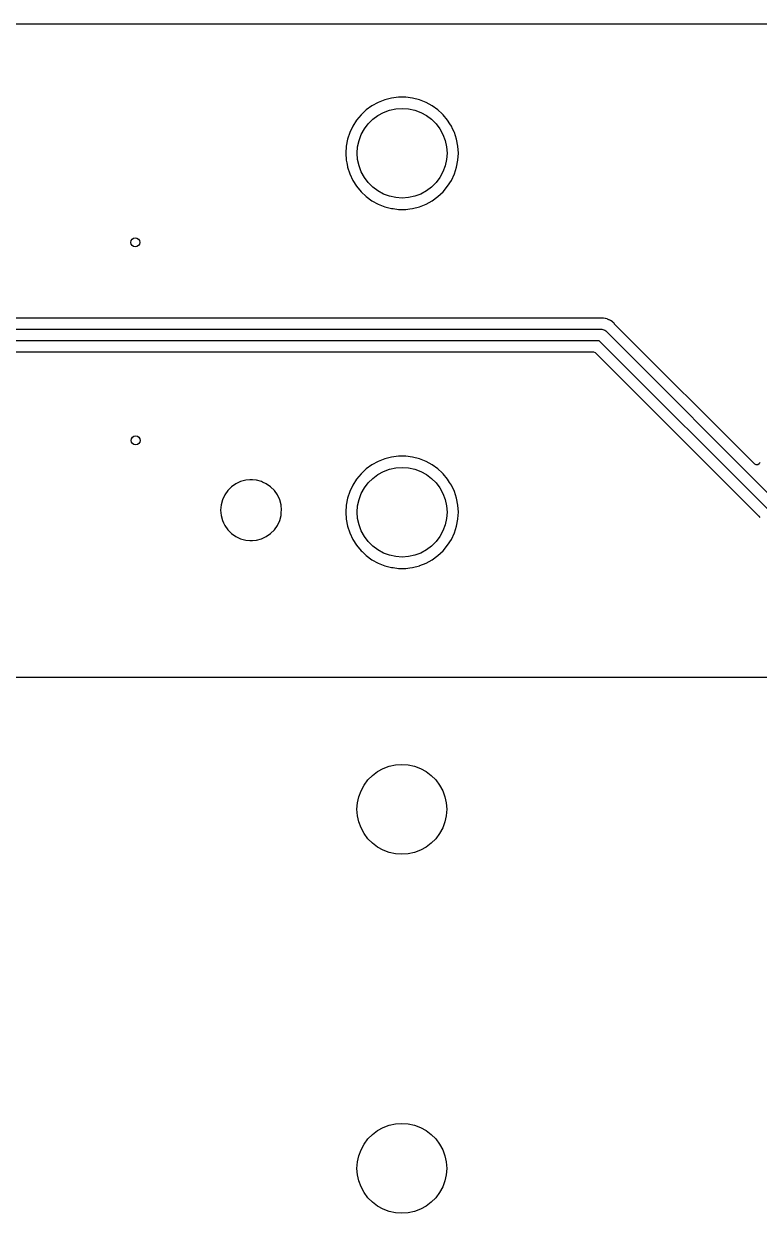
# Model space of a CAD drawing. Extents: x 3.21 to 9.09, y -3.7 to -1.61.
# Drawn here: x 4.676 to 5.966, y -3.7 to -1.613 of the extents above; entities that cross this region are included whole.
import ezdxf

# ---------------------------------------------------------------- set-up
doc = ezdxf.new("R2010")
doc.units = 0
doc.header["$MEASUREMENT"] = 0
doc.layers.add('BLACK', color=7, linetype='CONTINUOUS')

msp = doc.modelspace()

# ---------------------------------------------------------------- linework, layer by layer
at = {"layer": 'BLACK', "linetype": 'CONTINUOUS'}
for p, q in [((3.2136, -1.613), (9.0876, -1.613)), ((5.2978, -1.7509), (5.2869, -1.7569)), ((5.3093, -1.7463), (5.2978, -1.7509)), ((5.2978, -1.7509), (5.2978, -1.7509)), ((5.3213, -1.7433), (5.3093, -1.7463)), ((5.3093, -1.7463), (5.3093, -1.7463)), ((5.3336, -1.7417), (5.3213, -1.7433)), ((5.3213, -1.7433), (5.3213, -1.7433)), ((5.346, -1.7417), (5.3336, -1.7417)), ((5.3336, -1.7417), (5.3336, -1.7417)), ((5.3582, -1.7433), (5.346, -1.7417)), ((5.346, -1.7417), (5.346, -1.7417)), ((5.3702, -1.7463), (5.3582, -1.7433)), ((5.3582, -1.7433), (5.3582, -1.7433)), ((5.3818, -1.7509), (5.3702, -1.7463)), ((5.3702, -1.7463), (5.3702, -1.7463)), ((5.3926, -1.7569), (5.3818, -1.7509)), ((5.3818, -1.7509), (5.3818, -1.7509)), ((5.3818, -1.7509), (5.3818, -1.7509)), ((5.3818, -1.7509), (5.3818, -1.7509)), ((5.2679, -1.7726), (5.26, -1.7822)), ((5.2769, -1.7642), (5.2679, -1.7726)), ((5.2679, -1.7726), (5.2679, -1.7726)), ((5.2869, -1.7569), (5.2769, -1.7642)), ((5.2769, -1.7642), (5.2769, -1.7642)), ((5.2869, -1.7569), (5.2869, -1.7569)), ((5.2882, -1.7806), (5.2972, -1.7739)), ((5.2972, -1.7739), (5.3071, -1.7685)), ((5.3071, -1.7685), (5.3176, -1.7646)), ((5.3176, -1.7646), (5.3286, -1.7622)), ((5.3286, -1.7622), (5.3398, -1.7614)), ((5.3398, -1.7614), (5.351, -1.7622)), ((5.351, -1.7622), (5.3619, -1.7646)), ((5.3619, -1.7646), (5.3725, -1.7685)), ((5.3725, -1.7685), (5.3823, -1.7739)), ((5.3823, -1.7739), (5.3913, -1.7806)), ((5.4026, -1.7642), (5.3926, -1.7569)), ((5.3926, -1.7569), (5.3926, -1.7569)), ((5.3926, -1.7569), (5.3926, -1.7569)), ((5.41, -1.7711), (5.4026, -1.7642)), ((5.4026, -1.7642), (5.4026, -1.7642)), ((5.4026, -1.7642), (5.4026, -1.7642)), ((5.4117, -1.7726), (5.41, -1.7711)), ((5.4196, -1.7822), (5.4117, -1.7726)), ((5.4117, -1.7726), (5.4117, -1.7726)), ((5.2533, -1.7926), (5.2481, -1.8038)), ((5.26, -1.7822), (5.2533, -1.7926)), ((5.2533, -1.7926), (5.2533, -1.7926)), ((5.26, -1.7822), (5.26, -1.7822)), ((5.2735, -1.7976), (5.2803, -1.7886)), ((5.2803, -1.7886), (5.2882, -1.7806)), ((5.3913, -1.7806), (5.3993, -1.7886)), ((5.3993, -1.7886), (5.406, -1.7976)), ((5.4236, -1.7885), (5.4196, -1.7822)), ((5.4196, -1.7822), (5.4196, -1.7822)), ((5.4262, -1.7926), (5.4236, -1.7885)), ((5.4284, -1.7973), (5.4262, -1.7926)), ((5.2442, -1.8156), (5.2419, -1.8278)), ((5.2481, -1.8038), (5.2442, -1.8156)), ((5.2481, -1.8038), (5.2481, -1.8038)), ((5.2642, -1.818), (5.2681, -1.8074)), ((5.2681, -1.8074), (5.2735, -1.7976)), ((5.406, -1.7976), (5.4114, -1.8074)), ((5.4114, -1.8074), (5.4153, -1.818)), ((5.431, -1.8028), (5.4284, -1.7973)), ((5.4315, -1.8038), (5.431, -1.8028)), ((5.4353, -1.8156), (5.4315, -1.8038)), ((5.4376, -1.8278), (5.4353, -1.8156)), ((5.2419, -1.8278), (5.2411, -1.8402)), ((5.2419, -1.8278), (5.2419, -1.8278)), ((5.261, -1.8402), (5.2618, -1.829)), ((5.2618, -1.829), (5.2642, -1.818)), ((5.4153, -1.818), (5.4177, -1.829)), ((5.4177, -1.829), (5.4185, -1.8402)), ((5.4384, -1.8402), (5.4376, -1.8278)), ((5.4376, -1.8278), (5.4376, -1.8278)), ((5.4376, -1.8278), (5.4376, -1.8278)), ((5.2411, -1.8402), (5.2411, -1.8402)), ((5.2411, -1.8402), (5.2419, -1.8525)), ((5.2419, -1.8525), (5.2419, -1.8525)), ((5.2419, -1.8525), (5.2428, -1.8571)), ((5.2428, -1.8571), (5.244, -1.8637)), ((5.2618, -1.8514), (5.261, -1.8402)), ((5.2642, -1.8623), (5.2618, -1.8514)), ((5.4177, -1.8514), (5.4153, -1.8623)), ((5.4185, -1.8402), (5.4177, -1.8514)), ((5.4353, -1.8647), (5.4376, -1.8525)), ((5.4376, -1.8525), (5.4384, -1.8402)), ((5.4376, -1.8525), (5.4376, -1.8525)), ((5.4384, -1.8402), (5.4384, -1.8402)), ((5.244, -1.8637), (5.2442, -1.8647)), ((5.2442, -1.8647), (5.2481, -1.8765)), ((5.2481, -1.8765), (5.2481, -1.8765)), ((5.2481, -1.8765), (5.2533, -1.8877)), ((5.2681, -1.8729), (5.2642, -1.8623)), ((5.2735, -1.8827), (5.2681, -1.8729)), ((5.4114, -1.8729), (5.406, -1.8827)), ((5.4153, -1.8623), (5.4114, -1.8729)), ((5.4262, -1.8877), (5.4315, -1.8765)), ((5.4315, -1.8765), (5.4353, -1.8647)), ((5.2533, -1.8877), (5.2533, -1.8877)), ((5.2533, -1.8877), (5.26, -1.8981)), ((5.26, -1.8981), (5.26, -1.8981)), ((5.26, -1.8981), (5.2679, -1.9077)), ((5.2803, -1.8917), (5.2735, -1.8827)), ((5.2882, -1.8997), (5.2803, -1.8917)), ((5.3993, -1.8917), (5.3913, -1.8997)), ((5.406, -1.8827), (5.3993, -1.8917)), ((5.4117, -1.9077), (5.4196, -1.8981)), ((5.4196, -1.8981), (5.4262, -1.8877)), ((5.2679, -1.9077), (5.2679, -1.9077)), ((5.2679, -1.9077), (5.2679, -1.9077)), ((5.2679, -1.9077), (5.2768, -1.916)), ((5.2768, -1.916), (5.2769, -1.9162)), ((5.2769, -1.9162), (5.2769, -1.9162)), ((5.2769, -1.9162), (5.2869, -1.9234)), ((5.2972, -1.9064), (5.2882, -1.8997)), ((5.3071, -1.9118), (5.2972, -1.9064)), ((5.3176, -1.9157), (5.3071, -1.9118)), ((5.3286, -1.9181), (5.3176, -1.9157)), ((5.3398, -1.9189), (5.3286, -1.9181)), ((5.351, -1.9181), (5.3398, -1.9189)), ((5.3619, -1.9157), (5.351, -1.9181)), ((5.3725, -1.9118), (5.3619, -1.9157)), ((5.3823, -1.9064), (5.3725, -1.9118)), ((5.3913, -1.8997), (5.3823, -1.9064)), ((5.3926, -1.9234), (5.4026, -1.9162)), ((5.4026, -1.9162), (5.4117, -1.9077)), ((5.2869, -1.9234), (5.2869, -1.9234)), ((5.2869, -1.9234), (5.2869, -1.9234)), ((5.2869, -1.9234), (5.2978, -1.9294)), ((5.2978, -1.9294), (5.2978, -1.9294)), ((5.2978, -1.9294), (5.2978, -1.9294)), ((5.2978, -1.9294), (5.2978, -1.9294)), ((5.2978, -1.9294), (5.3093, -1.934)), ((5.3093, -1.934), (5.3093, -1.934)), ((5.3093, -1.934), (5.3213, -1.937)), ((5.3213, -1.937), (5.3213, -1.937)), ((5.3213, -1.937), (5.3239, -1.9374)), ((5.3239, -1.9374), (5.3336, -1.9386)), ((5.3336, -1.9386), (5.3336, -1.9386)), ((5.3336, -1.9386), (5.3336, -1.9386)), ((5.3336, -1.9386), (5.3336, -1.9386)), ((5.3336, -1.9386), (5.346, -1.9386)), ((5.346, -1.9386), (5.3533, -1.9377)), ((5.346, -1.9386), (5.346, -1.9386)), ((5.346, -1.9386), (5.346, -1.9386)), ((5.346, -1.9386), (5.346, -1.9386)), ((5.3533, -1.9377), (5.3582, -1.937)), ((5.3582, -1.937), (5.3702, -1.934)), ((5.3702, -1.934), (5.3818, -1.9294)), ((5.3702, -1.934), (5.3702, -1.934)), ((5.3818, -1.9294), (5.3926, -1.9234)), ((5.3818, -1.9294), (5.3818, -1.9294)), ((5.3818, -1.9294), (5.3818, -1.9294)), ((5.3818, -1.9294), (5.3818, -1.9294)), ((4.0793, -2.1491), (5.6898, -2.1491)), ((5.6893, -2.1294), (4.0895, -2.1294)), ((5.6894, -2.1293), (5.6893, -2.1294)), ((5.6924, -2.1293), (5.6894, -2.1293)), ((5.6898, -2.1491), (5.6917, -2.1492)), ((5.6917, -2.1492), (5.6953, -2.1507)), ((5.6927, -2.1293), (5.6924, -2.1293)), ((5.693, -2.1293), (5.6927, -2.1293)), ((5.6927, -2.1293), (5.6927, -2.1293)), ((5.6932, -2.1294), (5.693, -2.1293)), ((5.693, -2.1293), (5.693, -2.1293)), ((5.6961, -2.13), (5.6932, -2.1294)), ((5.6963, -2.1301), (5.6961, -2.13)), ((5.6992, -2.1307), (5.6963, -2.1301)), ((5.6994, -2.1308), (5.6992, -2.1307)), ((5.6997, -2.1309), (5.6994, -2.1308)), ((5.6994, -2.1308), (5.6994, -2.1308)), ((5.7, -2.131), (5.6997, -2.1309)), ((5.6997, -2.1309), (5.6997, -2.1309)), ((5.7026, -2.1323), (5.7, -2.131)), ((5.7028, -2.1323), (5.7026, -2.1323)), ((5.7055, -2.1336), (5.7028, -2.1323)), ((5.7057, -2.1338), (5.7055, -2.1336)), ((5.706, -2.1339), (5.7057, -2.1337)), ((5.7057, -2.1337), (5.7057, -2.1338)), ((5.7062, -2.1341), (5.706, -2.1339)), ((5.706, -2.1339), (5.706, -2.1339)), ((5.7085, -2.136), (5.7062, -2.1341)), ((5.7086, -2.1361), (5.7085, -2.136)), ((5.7095, -2.1368), (5.7086, -2.1361)), ((5.7097, -2.137), (5.7095, -2.1368)), ((5.71, -2.1373), (5.7097, -2.137)), ((5.7115, -2.1385), (5.71, -2.1373)), ((5.7118, -2.1389), (5.7115, -2.1385)), ((5.7115, -2.1385), (5.7115, -2.1385)), ((5.7115, -2.1385), (5.7115, -2.1385)), ((5.7121, -2.1393), (5.7118, -2.1389)), ((5.7125, -2.1398), (5.7121, -2.1393)), ((5.9585, -2.3858), (5.7125, -2.1398)), ((5.6856, -2.1691), (4.0752, -2.1691)), ((5.9901, -2.4736), (5.6856, -2.1691)), ((5.6953, -2.1507), (5.6953, -2.1507)), ((5.6953, -2.1507), (5.6968, -2.152)), ((5.6968, -2.152), (6.0043, -2.4594)), ((4.0757, -2.1888), (5.6754, -2.1888)), ((5.6754, -2.1888), (5.6781, -2.1895)), ((5.6781, -2.1895), (5.6789, -2.1902)), ((5.6789, -2.1902), (5.9656, -2.4769)), ((5.3093, -2.3763), (5.2978, -2.3808)), ((5.3213, -2.3732), (5.3093, -2.3763)), ((5.3093, -2.3763), (5.3093, -2.3763)), ((5.3336, -2.3716), (5.3213, -2.3732)), ((5.3213, -2.3732), (5.3213, -2.3732)), ((5.346, -2.3716), (5.3336, -2.3716)), ((5.3336, -2.3716), (5.3336, -2.3716)), ((5.3582, -2.3732), (5.346, -2.3716)), ((5.346, -2.3716), (5.346, -2.3716)), ((5.3702, -2.3763), (5.3582, -2.3732)), ((5.3582, -2.3732), (5.3582, -2.3732)), ((5.3818, -2.3808), (5.3702, -2.3763)), ((5.3702, -2.3763), (5.3702, -2.3763)), ((5.2769, -2.3941), (5.2679, -2.4026)), ((5.2869, -2.3868), (5.2769, -2.3941)), ((5.2769, -2.3941), (5.2769, -2.3941)), ((5.2978, -2.3808), (5.2869, -2.3868)), ((5.2869, -2.3868), (5.2869, -2.3868)), ((5.2972, -2.4038), (5.3071, -2.3985)), ((5.2978, -2.3808), (5.2978, -2.3808)), ((5.3071, -2.3985), (5.3176, -2.3945)), ((5.3176, -2.3945), (5.3286, -2.3921)), ((5.3286, -2.3921), (5.3398, -2.3913)), ((5.3398, -2.3913), (5.351, -2.3921)), ((5.351, -2.3921), (5.3619, -2.3945)), ((5.3619, -2.3945), (5.3725, -2.3985)), ((5.3725, -2.3985), (5.3823, -2.4038)), ((5.3926, -2.3868), (5.3818, -2.3808)), ((5.3818, -2.3808), (5.3818, -2.3808)), ((5.3818, -2.3808), (5.3818, -2.3808)), ((5.3818, -2.3808), (5.3818, -2.3808)), ((5.4026, -2.3941), (5.3926, -2.3868)), ((5.3926, -2.3868), (5.3926, -2.3868)), ((5.3926, -2.3868), (5.3926, -2.3868)), ((5.4103, -2.4012), (5.4026, -2.3941)), ((5.4026, -2.3941), (5.4026, -2.3941)), ((5.4026, -2.3941), (5.4026, -2.3941)), ((5.9609, -2.3871), (5.9585, -2.3858)), ((5.9636, -2.387), (5.9609, -2.3871)), ((5.9659, -2.3854), (5.9636, -2.387)), ((5.9669, -2.3828), (5.9659, -2.3854)), ((5.0481, -2.4203), (5.0405, -2.4256)), ((5.0565, -2.4164), (5.0481, -2.4203)), ((5.0481, -2.4203), (5.0481, -2.4203)), ((5.0655, -2.414), (5.0565, -2.4164)), ((5.0565, -2.4164), (5.0565, -2.4164)), ((5.0725, -2.4134), (5.0655, -2.414)), ((5.0655, -2.414), (5.0655, -2.414)), ((5.0771, -2.4134), (5.0725, -2.4134)), ((5.0725, -2.4134), (5.0725, -2.4134)), ((5.0841, -2.414), (5.0771, -2.4134)), ((5.0771, -2.4134), (5.0771, -2.4134)), ((5.0931, -2.4164), (5.0841, -2.414)), ((5.0841, -2.414), (5.0841, -2.414)), ((5.0947, -2.4171), (5.0931, -2.4164)), ((5.0931, -2.4164), (5.0931, -2.4164)), ((5.0931, -2.4164), (5.0931, -2.4164)), ((5.1015, -2.4203), (5.0947, -2.4171)), ((5.1091, -2.4256), (5.1015, -2.4203)), ((5.1015, -2.4203), (5.1015, -2.4203)), ((5.26, -2.4121), (5.2533, -2.4226)), ((5.2679, -2.4026), (5.26, -2.4121)), ((5.26, -2.4121), (5.26, -2.4121)), ((5.2679, -2.4026), (5.2679, -2.4026)), ((5.2735, -2.4275), (5.2803, -2.4185)), ((5.2803, -2.4185), (5.2882, -2.4106)), ((5.2882, -2.4106), (5.2972, -2.4038)), ((5.3823, -2.4038), (5.3913, -2.4106)), ((5.3913, -2.4106), (5.3993, -2.4185)), ((5.3993, -2.4185), (5.406, -2.4275)), ((5.4117, -2.4026), (5.4103, -2.4012)), ((5.4196, -2.4121), (5.4117, -2.4026)), ((5.4117, -2.4026), (5.4117, -2.4026)), ((5.4231, -2.4176), (5.4196, -2.4121)), ((5.4196, -2.4121), (5.4196, -2.4121)), ((5.4262, -2.4226), (5.4231, -2.4176)), ((5.0286, -2.4398), (5.0246, -2.4483)), ((5.0339, -2.4322), (5.0286, -2.4398)), ((5.0286, -2.4398), (5.0286, -2.4398)), ((5.0405, -2.4256), (5.0339, -2.4322)), ((5.0339, -2.4322), (5.0339, -2.4322)), ((5.1157, -2.4322), (5.1091, -2.4256)), ((5.121, -2.4398), (5.1157, -2.4322)), ((5.125, -2.4483), (5.121, -2.4398)), ((5.121, -2.4398), (5.121, -2.4398)), ((5.2481, -2.4338), (5.2442, -2.4455)), ((5.2533, -2.4226), (5.2481, -2.4338)), ((5.2481, -2.4338), (5.2481, -2.4338)), ((5.2533, -2.4226), (5.2533, -2.4226)), ((5.2642, -2.4479), (5.2681, -2.4374)), ((5.2681, -2.4374), (5.2735, -2.4275)), ((5.406, -2.4275), (5.4114, -2.4374)), ((5.4114, -2.4374), (5.4153, -2.4479)), ((5.4315, -2.4338), (5.4262, -2.4226)), ((5.4353, -2.4455), (5.4315, -2.4338)), ((5.0222, -2.4573), (5.0214, -2.4665)), ((5.0246, -2.4483), (5.0222, -2.4573)), ((5.0222, -2.4573), (5.0222, -2.4573)), ((5.0246, -2.4483), (5.0246, -2.4483)), ((5.1274, -2.4573), (5.125, -2.4483)), ((5.1282, -2.4665), (5.1274, -2.4573)), ((5.2419, -2.4577), (5.2411, -2.4701)), ((5.2442, -2.4455), (5.2419, -2.4577)), ((5.2419, -2.4577), (5.2419, -2.4577)), ((5.261, -2.4701), (5.2618, -2.4589)), ((5.2618, -2.4589), (5.2642, -2.4479)), ((5.4153, -2.4479), (5.4177, -2.4589)), ((5.4177, -2.4589), (5.4185, -2.4701)), ((5.4376, -2.4577), (5.4353, -2.4455)), ((5.4384, -2.4701), (5.4376, -2.4577)), ((5.4376, -2.4577), (5.4376, -2.4577)), ((5.4376, -2.4577), (5.4376, -2.4577)), ((5.0214, -2.4665), (5.0214, -2.4665)), ((5.0214, -2.4665), (5.0222, -2.4758)), ((5.0222, -2.4758), (5.0222, -2.4758)), ((5.0222, -2.4758), (5.0246, -2.4848)), ((5.125, -2.4848), (5.1274, -2.4758)), ((5.1274, -2.4758), (5.1279, -2.4701)), ((5.1279, -2.4701), (5.1282, -2.4665)), ((5.2411, -2.4701), (5.2411, -2.4701)), ((5.2411, -2.4701), (5.2419, -2.4824)), ((5.2419, -2.4824), (5.2419, -2.4824)), ((5.2419, -2.4824), (5.2442, -2.4946)), ((5.2618, -2.4813), (5.261, -2.4701)), ((5.2642, -2.4923), (5.2618, -2.4813)), ((5.4177, -2.4813), (5.4153, -2.4923)), ((5.4185, -2.4701), (5.4177, -2.4813)), ((5.4353, -2.4946), (5.4376, -2.4824)), ((5.4376, -2.4824), (5.4377, -2.4819)), ((5.4377, -2.4819), (5.4384, -2.4701)), ((5.4384, -2.4701), (5.4384, -2.4701)), ((5.9656, -2.4769), (5.9669, -2.4793)), ((5.0246, -2.4848), (5.0246, -2.4848)), ((5.0246, -2.4848), (5.0246, -2.4848)), ((5.0246, -2.4848), (5.0264, -2.4885)), ((5.0264, -2.4885), (5.0286, -2.4932)), ((5.0286, -2.4932), (5.0286, -2.4932)), ((5.0286, -2.4932), (5.0339, -2.5008)), ((5.0339, -2.5008), (5.0405, -2.5074)), ((5.1091, -2.5074), (5.1157, -2.5008)), ((5.1157, -2.5008), (5.121, -2.4932)), ((5.121, -2.4932), (5.125, -2.4848)), ((5.2442, -2.4946), (5.2481, -2.5064)), ((5.2681, -2.5028), (5.2642, -2.4923)), ((5.2735, -2.5126), (5.2681, -2.5028)), ((5.4114, -2.5028), (5.406, -2.5126)), ((5.4153, -2.4923), (5.4114, -2.5028)), ((5.4315, -2.5064), (5.4353, -2.4946)), ((5.0405, -2.5074), (5.0481, -2.5128)), ((5.0481, -2.5128), (5.0481, -2.5128)), ((5.0481, -2.5128), (5.0565, -2.5167)), ((5.0565, -2.5167), (5.0655, -2.5191)), ((5.0655, -2.5191), (5.0725, -2.5197)), ((5.0725, -2.5197), (5.0725, -2.5197)), ((5.0725, -2.5197), (5.0725, -2.5197)), ((5.0725, -2.5197), (5.0771, -2.5197)), ((5.0771, -2.5197), (5.0841, -2.5191)), ((5.0771, -2.5197), (5.0771, -2.5197)), ((5.0841, -2.5191), (5.0931, -2.5167)), ((5.0931, -2.5167), (5.1015, -2.5128)), ((5.1015, -2.5128), (5.1091, -2.5074)), ((5.2481, -2.5064), (5.2481, -2.5064)), ((5.2481, -2.5064), (5.2533, -2.5176)), ((5.2533, -2.5176), (5.2533, -2.5176)), ((5.2533, -2.5176), (5.26, -2.5281)), ((5.2803, -2.5216), (5.2735, -2.5126)), ((5.2882, -2.5296), (5.2803, -2.5216)), ((5.3993, -2.5216), (5.3913, -2.5296)), ((5.406, -2.5126), (5.3993, -2.5216)), ((5.4196, -2.5281), (5.4262, -2.5176)), ((5.4262, -2.5176), (5.4315, -2.5064)), ((5.26, -2.5281), (5.26, -2.5281)), ((5.26, -2.5281), (5.2679, -2.5376)), ((5.2679, -2.5376), (5.2679, -2.5376)), ((5.2679, -2.5376), (5.2679, -2.5376)), ((5.2679, -2.5376), (5.2695, -2.5391)), ((5.2695, -2.5391), (5.2769, -2.5461)), ((5.2769, -2.5461), (5.2769, -2.5461)), ((5.2769, -2.5461), (5.2869, -2.5534)), ((5.2972, -2.5363), (5.2882, -2.5296)), ((5.3071, -2.5417), (5.2972, -2.5363)), ((5.3176, -2.5456), (5.3071, -2.5417)), ((5.3286, -2.548), (5.3176, -2.5456)), ((5.3619, -2.5456), (5.351, -2.548)), ((5.3725, -2.5417), (5.3619, -2.5456)), ((5.3823, -2.5363), (5.3725, -2.5417)), ((5.3913, -2.5296), (5.3823, -2.5363)), ((5.3926, -2.5534), (5.4026, -2.5461)), ((5.4026, -2.5461), (5.4117, -2.5376)), ((5.4117, -2.5376), (5.4196, -2.5281)), ((5.2869, -2.5534), (5.2869, -2.5534)), ((5.2869, -2.5534), (5.2869, -2.5534)), ((5.2869, -2.5534), (5.2978, -2.5593)), ((5.2978, -2.5593), (5.2978, -2.5593)), ((5.2978, -2.5593), (5.2978, -2.5593)), ((5.2978, -2.5593), (5.2978, -2.5593)), ((5.2978, -2.5593), (5.3093, -2.5639)), ((5.3093, -2.5639), (5.3093, -2.5639)), ((5.3093, -2.5639), (5.3213, -2.567)), ((5.3213, -2.567), (5.3213, -2.567)), ((5.3213, -2.567), (5.3239, -2.5673)), ((5.3398, -2.5488), (5.3286, -2.548)), ((5.351, -2.548), (5.3398, -2.5488)), ((5.3533, -2.5676), (5.3582, -2.567)), ((5.3582, -2.567), (5.3702, -2.5639)), ((5.3702, -2.5639), (5.3707, -2.5637)), ((5.3707, -2.5637), (5.3818, -2.5593)), ((5.3818, -2.5593), (5.3926, -2.5534)), ((5.3818, -2.5593), (5.3818, -2.5593)), ((5.3818, -2.5593), (5.3818, -2.5593)), ((5.3818, -2.5593), (5.3818, -2.5593)), ((5.3239, -2.5673), (5.3336, -2.5685)), ((5.3336, -2.5685), (5.3336, -2.5685)), ((5.3336, -2.5685), (5.3336, -2.5685)), ((5.3336, -2.5685), (5.3336, -2.5685)), ((5.3336, -2.5685), (5.346, -2.5685)), ((5.346, -2.5685), (5.3533, -2.5676)), ((5.346, -2.5685), (5.346, -2.5685)), ((5.346, -2.5685), (5.346, -2.5685)), ((5.346, -2.5685), (5.346, -2.5685)), ((9.0876, -2.7602), (3.2136, -2.7602)), ((5.2968, -2.9251), (5.3067, -2.9197)), ((5.3067, -2.9197), (5.3172, -2.9158)), ((5.3172, -2.9158), (5.3282, -2.9134)), ((5.3282, -2.9134), (5.3394, -2.9126)), ((5.3394, -2.9126), (5.3506, -2.9134)), ((5.3506, -2.9134), (5.3616, -2.9158)), ((5.3616, -2.9158), (5.3721, -2.9197)), ((5.3721, -2.9197), (5.3819, -2.9251)), ((5.2731, -2.9488), (5.2799, -2.9398)), ((5.2799, -2.9398), (5.2878, -2.9318)), ((5.2878, -2.9318), (5.2968, -2.9251)), ((5.3819, -2.9251), (5.3909, -2.9318)), ((5.3909, -2.9318), (5.3989, -2.9398)), ((5.3989, -2.9398), (5.4056, -2.9488)), ((5.2638, -2.9692), (5.2677, -2.9586)), ((5.2677, -2.9586), (5.2731, -2.9488)), ((5.4056, -2.9488), (5.411, -2.9586)), ((5.411, -2.9586), (5.4149, -2.9692)), ((5.2606, -2.9913), (5.2614, -2.9801)), ((5.2614, -2.9801), (5.2638, -2.9692)), ((5.4149, -2.9692), (5.4173, -2.9801)), ((5.4173, -2.9801), (5.4181, -2.9913)), ((5.2614, -3.0025), (5.2606, -2.9913)), ((5.2638, -3.0135), (5.2614, -3.0025)), ((5.4173, -3.0025), (5.4149, -3.0135)), ((5.4181, -2.9913), (5.4173, -3.0025)), ((5.2677, -3.024), (5.2638, -3.0135)), ((5.2731, -3.0339), (5.2677, -3.024)), ((5.411, -3.024), (5.4056, -3.0339)), ((5.4149, -3.0135), (5.411, -3.024)), ((5.2799, -3.0429), (5.2731, -3.0339)), ((5.2878, -3.0508), (5.2799, -3.0429)), ((5.3989, -3.0429), (5.3909, -3.0508)), ((5.4056, -3.0339), (5.3989, -3.0429)), ((5.2968, -3.0576), (5.2878, -3.0508)), ((5.3067, -3.063), (5.2968, -3.0576)), ((5.3172, -3.0669), (5.3067, -3.063)), ((5.3282, -3.0693), (5.3172, -3.0669)), ((5.3616, -3.0669), (5.3506, -3.0693)), ((5.3721, -3.063), (5.3616, -3.0669)), ((5.3819, -3.0576), (5.3721, -3.063)), ((5.3909, -3.0508), (5.3819, -3.0576)), ((5.3394, -3.0701), (5.3282, -3.0693)), ((5.3506, -3.0693), (5.3394, -3.0701)), ((5.3067, -3.5496), (5.3172, -3.5457)), ((5.3172, -3.5457), (5.3282, -3.5433)), ((5.3282, -3.5433), (5.3394, -3.5425)), ((5.3394, -3.5425), (5.3506, -3.5433)), ((5.3506, -3.5433), (5.3616, -3.5457)), ((5.3616, -3.5457), (5.3721, -3.5496)), ((5.2799, -3.5697), (5.2878, -3.5618)), ((5.2878, -3.5618), (5.2968, -3.555)), ((5.2968, -3.555), (5.3067, -3.5496)), ((5.3721, -3.5496), (5.3819, -3.555)), ((5.3819, -3.555), (5.3909, -3.5618)), ((5.3909, -3.5618), (5.3989, -3.5697)), ((5.2638, -3.5991), (5.2677, -3.5886)), ((5.2677, -3.5886), (5.2731, -3.5787)), ((5.2731, -3.5787), (5.2799, -3.5697)), ((5.3989, -3.5697), (5.4056, -3.5787)), ((5.4056, -3.5787), (5.411, -3.5886)), ((5.411, -3.5886), (5.4149, -3.5991)), ((5.2606, -3.6213), (5.2614, -3.6101)), ((5.2614, -3.6101), (5.2638, -3.5991)), ((5.4149, -3.5991), (5.4173, -3.6101)), ((5.4173, -3.6101), (5.4181, -3.6213)), ((5.2614, -3.6325), (5.2606, -3.6213)), ((5.4181, -3.6213), (5.4173, -3.6325)), ((5.2638, -3.6434), (5.2614, -3.6325)), ((5.2677, -3.654), (5.2638, -3.6434)), ((5.4149, -3.6434), (5.411, -3.654)), ((5.4173, -3.6325), (5.4149, -3.6434)), ((5.2731, -3.6638), (5.2677, -3.654)), ((5.2799, -3.6728), (5.2731, -3.6638)), ((5.2878, -3.6808), (5.2799, -3.6728)), ((5.3989, -3.6728), (5.3909, -3.6808)), ((5.4056, -3.6638), (5.3989, -3.6728)), ((5.411, -3.654), (5.4056, -3.6638)), ((5.2968, -3.6875), (5.2878, -3.6808)), ((5.3067, -3.6929), (5.2968, -3.6875)), ((5.3172, -3.6968), (5.3067, -3.6929)), ((5.3721, -3.6929), (5.3616, -3.6968)), ((5.3819, -3.6875), (5.3721, -3.6929)), ((5.3909, -3.6808), (5.3819, -3.6875)), ((5.3282, -3.6992), (5.3172, -3.6968)), ((5.3394, -3.7), (5.3282, -3.6992)), ((5.3506, -3.6992), (5.3394, -3.7)), ((5.3616, -3.6968), (5.3506, -3.6992))]:
    msp.add_line(p, q, dxfattribs=at)
at = {"layer": 'BLACK'}
for centre in [(4.8717, -1.9965), (4.8724, -2.3441)]:
    msp.add_circle(centre, 0.00787, dxfattribs=at)

doc.saveas('drawing.dxf')
